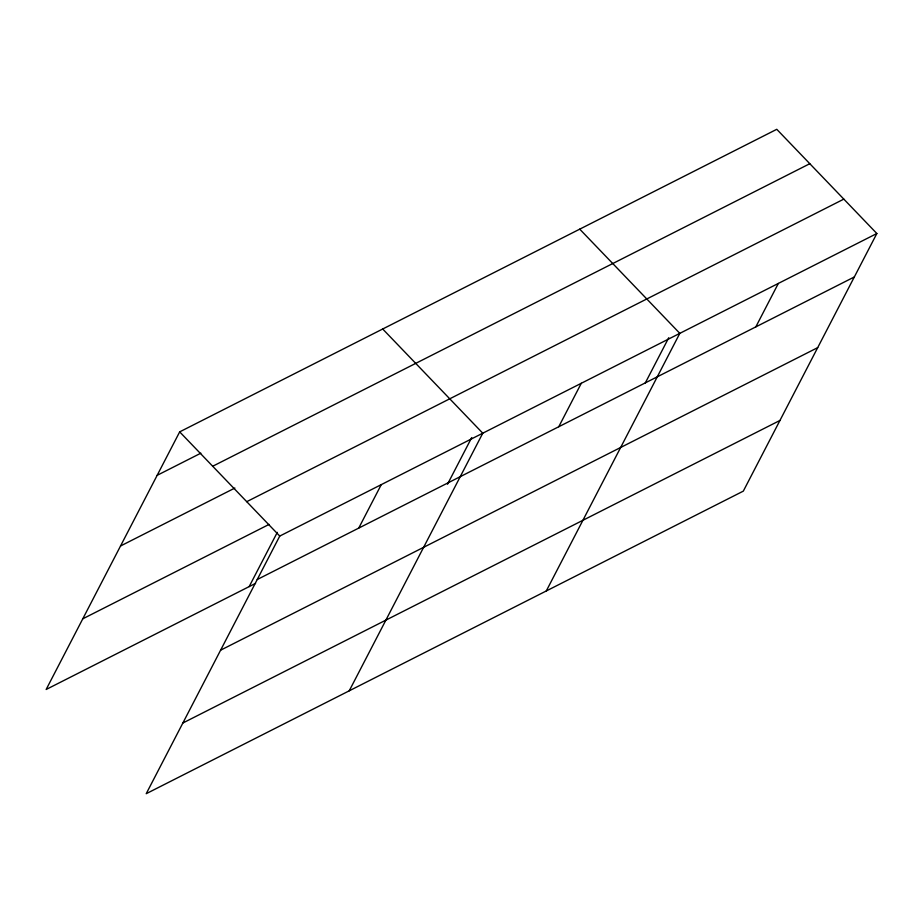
<?xml version="1.0" encoding="UTF-8"?>
<svg xmlns="http://www.w3.org/2000/svg" width="923" height="923" viewBox="0 0 923 923"><rect width="100%" height="100%" fill="white"/><g stroke="black" fill="none" stroke-linecap="round" stroke-linejoin="round"><path stroke-width="1.38" d="M876.85 233.519L279.761 536.067L146.226 793.688L743.315 491.128L876.85 233.519L776.774 129.312L179.685 431.872L46.15 689.481L255.556 583.371M249.164 586.613L277.292 532.352M358.735 528.094L381.268 484.633M447.505 484.252L471.711 437.56M349.24 690.819L482.775 433.199L382.699 329.003M558.761 426.738L581.294 383.276M645.2 383.137L668.748 337.714M546.278 590.974L679.813 333.353L579.736 229.158M755.81 326.892L778.331 283.442M157.164 475.322L200.845 453.193M212.705 466.253L809.794 163.706M120.521 546.001L234.88 488.048M246.729 501.685L843.83 199.126M82.782 618.814L269.089 524.402M257.24 579.529L854.329 276.969M220.597 650.196L817.697 347.636M182.858 723.009L779.947 420.45M179.685 431.872L279.761 536.067"/></g></svg>
